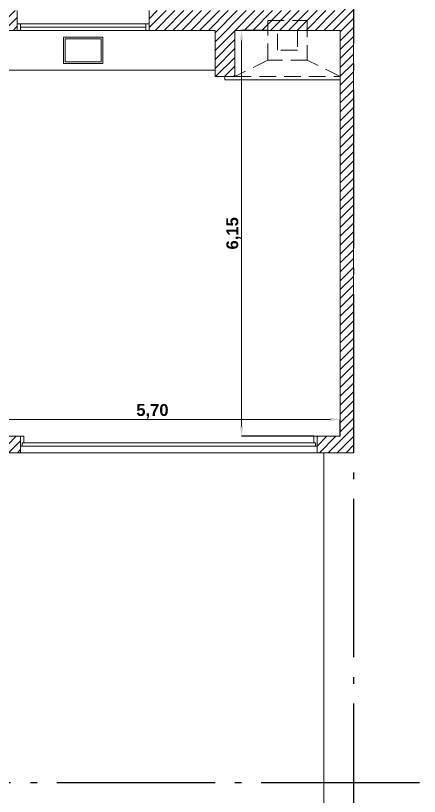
# Model space of a CAD drawing. Header units: millimetres. Extents: x 1515 to 1619, y 1457 to 1550.
# Drawn here: x 1572.75 to 1578.88, y 1486.92 to 1498.75 of the extents above; entities that cross this region are included whole.
import ezdxf

# ---------------------------------------------------------------- set-up
doc = ezdxf.new("R2010")
doc.units = ezdxf.units.MM
doc.linetypes.add('ACAD_ISO04W100', pattern=[30, 24, -3, 0, -3])
doc.linetypes.add('HIDDEN', pattern=[0.375, 0.25, -0.125])
for name, color, linetype, lineweight in [('cotas', 104, 'Continuous', 18), ('gris', 251, 'Continuous', 18), ('L.M.', 160, 'ACAD_ISO04W100', 30), ('rojo muros', 232, 'Continuous', 18)]:
    doc.layers.add(name, color=color, linetype=linetype, lineweight=lineweight)
doc.styles.add('SANSSERIFBOLD', font='sasb____.pfb')
doc.styles.get("Standard").update_dxf_attribs({"font": 'ARIAL.TTF'})
doc.dimstyles.new('ISO-25', dxfattribs={"dimtxt": 2.5, "dimasz": 2.5, "dimexe": 1.25, "dimexo": 0.625, "dimtad": 1, "dimtxsty": 'Standard', "dimcen": 2.5, "dimadec": 0, "dimazin": 0, "dimtfac": 1, "dimtmove": 0, "dimatfit": 3, "dimfxl": 0, "dimarcsym": 0})

# ---------------------------------------------------------------- blocks, each defined once
blk = doc.blocks.new('*D87')
at = {"layer": 'cotas', "color": 0, "linetype": 'Continuous', "lineweight": -2}
for p, q in [((1576.579, 1498.526), (1576.182, 1498.526)), ((1577.279, 1492.376), (1576.182, 1492.376))]:
    blk.add_line(p, q, dxfattribs=at)
at = {"layer": 'cotas', "color": 0, "linetype": 'Continuous', "lineweight": 9}
blk.add_line((1576.182, 1498.376), (1576.182, 1492.526), dxfattribs=at)
at = {"layer": 'cotas', "color": 0, "linetype": 'Continuous'}
for points in [[(1576.157, 1498.376), (1576.207, 1498.376), (1576.182, 1498.526)], [(1576.157, 1492.526), (1576.207, 1492.526), (1576.182, 1492.376)]]:
    blk.add_solid(points, dxfattribs=at)
at = {"layer": 'Defpoints', "color": 0, "linetype": 'Continuous'}
for p in [(1576.579, 1498.526), (1576.182, 1492.376), (1577.279, 1492.376)]:
    blk.add_point(p, dxfattribs=at)
at = {"layer": 'cotas', "linetype": 'Continuous', "insert": (1576.061, 1495.451), "char_height": 0.18, "attachment_point": 5, "rotation": 90, "style": 'SANSSERIFBOLD'}
blk.add_mtext('6,15', dxfattribs=at)
blk = doc.blocks.new('*D88')
at = {"layer": 'cotas', "color": 0, "linetype": 'Continuous', "lineweight": -2}
for p, q in [((1571.979, 1492.371), (1571.979, 1492.632)), ((1577.679, 1492.376), (1577.679, 1492.632))]:
    blk.add_line(p, q, dxfattribs=at)
at = {"layer": 'cotas', "color": 0, "linetype": 'Continuous', "lineweight": 9}
blk.add_line((1577.529, 1492.632), (1572.129, 1492.632), dxfattribs=at)
at = {"layer": 'cotas', "color": 0, "linetype": 'Continuous'}
for points in [[(1572.129, 1492.657), (1572.129, 1492.607), (1571.979, 1492.632)], [(1577.529, 1492.657), (1577.529, 1492.607), (1577.679, 1492.632)]]:
    blk.add_solid(points, dxfattribs=at)
at = {"layer": 'Defpoints', "color": 0, "linetype": 'Continuous'}
for p in [(1571.979, 1492.632), (1571.979, 1492.371), (1577.679, 1492.376)]:
    blk.add_point(p, dxfattribs=at)
at = {"layer": 'cotas', "linetype": 'Continuous', "insert": (1574.829, 1492.754), "char_height": 0.18, "attachment_point": 5, "style": 'SANSSERIFBOLD'}
blk.add_mtext('5,70', dxfattribs=at)

msp = doc.modelspace()

# ---------------------------------------------------------------- hatches: boundary and pattern name
at = {"layer": 'rojo muros'}
h = msp.add_hatch(dxfattribs=at)
h.set_pattern_fill('LINE', color=256, scale=0.03, angle=45, style=0)
h.set_pattern_definition([(45, (-41.07638, 0.04), (-0.067351921, 0.067351921), [])])
h.paths.add_polyline_path([(1572.829, 1492.126), (1572.829, 1492.376), (1572.479, 1492.376), (1572.479, 1492.126)])
h.paths.add_polyline_path([(1577.879, 1492.126), (1577.879, 1498.826), (1574.779, 1498.826), (1574.779, 1498.526), (1575.779, 1498.526), (1575.779, 1497.826), (1576.079, 1497.826), (1576.079, 1498.526), (1576.579, 1498.526), (1576.579, 1498.676), (1577.179, 1498.676), (1577.179, 1498.526), (1577.679, 1498.526), (1577.679, 1492.376), (1577.329, 1492.376), (1577.329, 1492.126)])
h.paths.add_polyline_path([(1576.579, 1498.676), (1576.579, 1498.526), (1577.179, 1498.526), (1577.179, 1498.676)], flags=17)
h.paths.add_polyline_path([(1572.779, 1498.526), (1572.779, 1498.826), (1571.779, 1498.826), (1571.779, 1497.826), (1571.979, 1497.826), (1571.979, 1498.526)])
h.paths.add_polyline_path([(1571.779, 1495.576), (1571.979, 1495.576), (1571.979, 1495.826), (1571.779, 1495.826)])
h.paths.add_polyline_path([(1575.229, 1504.826), (1575.229, 1504.676), (1577.729, 1504.676), (1577.729, 1498.826), (1577.879, 1498.826), (1577.879, 1504.826)])

# ---------------------------------------------------------------- linework, layer by layer
at = {"layer": 'gris'}
for p, q in [((1572.779, 1498.526), (1572.779, 1498.826)), ((1574.779, 1498.526), (1574.779, 1498.826)), ((1577.879, 1492.126), (1577.879, 1498.826)), ((1572.829, 1498.626), (1574.729, 1498.626)), ((1572.779, 1498.526), (1571.979, 1498.526)), ((1572.829, 1498.576), (1574.729, 1498.576)), ((1572.829, 1498.526), (1574.729, 1498.526)), ((1575.779, 1498.526), (1574.779, 1498.526)), ((1575.779, 1497.826), (1575.779, 1498.526)), ((1577.679, 1498.526), (1576.079, 1498.526)), ((1576.079, 1497.826), (1576.079, 1498.526)), ((1577.679, 1492.376), (1577.679, 1498.526)), ((1575.779, 1497.926), (1571.979, 1497.926)), ((1575.779, 1497.826), (1576.079, 1497.826)), ((1575.929, 1497.826), (1575.929, 1497.776)), ((1575.929, 1497.776), (1577.679, 1497.776)), ((1572.829, 1492.376), (1572.479, 1492.376)), ((1572.829, 1492.376), (1572.829, 1492.126)), ((1577.679, 1492.376), (1577.329, 1492.376)), ((1577.329, 1492.376), (1577.329, 1492.126)), ((1572.829, 1492.126), (1572.479, 1492.126)), ((1577.329, 1492.126), (1572.829, 1492.126)), ((1577.879, 1492.126), (1572.829, 1492.126)), ((1577.429, 1492.126), (1577.429, 1479.126))]:
    msp.add_line(p, q, dxfattribs=at)
at = {"layer": 'gris', "linetype": 'HIDDEN'}
for p, q in [((1576.579, 1498.076), (1576.079, 1497.826)), ((1577.679, 1497.826), (1577.179, 1498.076)), ((1576.079, 1497.826), (1577.679, 1497.826))]:
    msp.add_line(p, q, dxfattribs=at)
at = {"layer": 'gris'}
for points in [[(1572.829, 1498.526), (1572.779, 1498.526), (1572.779, 1498.626), (1572.829, 1498.626)], [(1574.729, 1498.526), (1574.779, 1498.526), (1574.779, 1498.626), (1574.729, 1498.626)], [(1577.304, 1492.226), (1572.854, 1492.226), (1572.854, 1492.276), (1577.304, 1492.276)]]:
    msp.add_lwpolyline(points, close=True, dxfattribs=at)
at = {"layer": 'gris', "linetype": 'HIDDEN'}
for points in [[(1577.179, 1498.676), (1577.179, 1498.076), (1576.579, 1498.076), (1576.579, 1498.676)], [(1577.029, 1498.526), (1577.029, 1498.226), (1576.729, 1498.226), (1576.729, 1498.526)]]:
    msp.add_lwpolyline(points, close=True, dxfattribs=at)
at = {"layer": 'gris', "linetype": 'Continuous', "lineweight": 15, "ltscale": 0.07}
for points in [[(1574.079, 1498.026), (1573.479, 1498.026), (1573.479, 1498.426), (1574.079, 1498.426)], [(1574.054, 1498.051), (1573.504, 1498.051), (1573.504, 1498.401), (1574.054, 1498.401)]]:
    msp.add_lwpolyline(points, close=True, dxfattribs=at)
at = {"layer": 'gris'}
for points in [[(1572.829, 1492.376), (1572.829, 1492.226), (1572.854, 1492.226), (1572.854, 1492.276), (1572.879, 1492.276), (1572.879, 1492.376), (1572.829, 1492.376)], [(1577.329, 1492.376), (1577.329, 1492.226), (1577.304, 1492.226), (1577.304, 1492.276), (1577.279, 1492.276), (1577.279, 1492.376), (1577.329, 1492.376)]]:
    msp.add_lwpolyline(points, dxfattribs=at)
at = {"layer": 'L.M.', "ltscale": 0.1}
msp.add_line((1577.879, 1513.126), (1577.879, 1481.126), dxfattribs=at)
at = {"layer": 'L.M.', "color": 253, "ltscale": 0.1}
msp.add_line((1578.879, 1487.126), (1556.879, 1487.126), dxfattribs=at)

# ---------------------------------------------------------------- dimensions: what is measured, and where the dimension line sits
at = {"layer": 'cotas', "linetype": 'Continuous'}
dim = msp.add_linear_dim(base=(1576.182, 1492.376), p1=(1576.579, 1498.526), p2=(1577.279, 1492.376), angle=90, dimstyle='ISO-25', override={"dimtxt": 0.18, "dimasz": 0.15, "dimexe": 0, "dimexo": 0, "dimgap": 0.01, "dimzin": 0, "dimtxsty": 'SANSSERIFBOLD', "dimclrt": 256, "dimlwd": 9}, dxfattribs=at)
dim.commit()
dim.dimension.update_dxf_attribs({"geometry": '*D87', "text_midpoint": (1576.182, 1495.451), "dimtype": 160})
dim = msp.add_linear_dim(base=(1571.979, 1492.632), p1=(1577.679, 1492.376), p2=(1571.979, 1492.371), dimstyle='ISO-25', override={"dimtxt": 0.18, "dimasz": 0.15, "dimexe": 0, "dimexo": 0, "dimgap": 0.01, "dimzin": 0, "dimtxsty": 'SANSSERIFBOLD', "dimclrt": 256, "dimlwd": 9}, dxfattribs=at)
dim.commit()
dim.dimension.update_dxf_attribs({"geometry": '*D88', "text_midpoint": (1574.829, 1492.632), "dimtype": 160})

doc.saveas('drawing.dxf')
